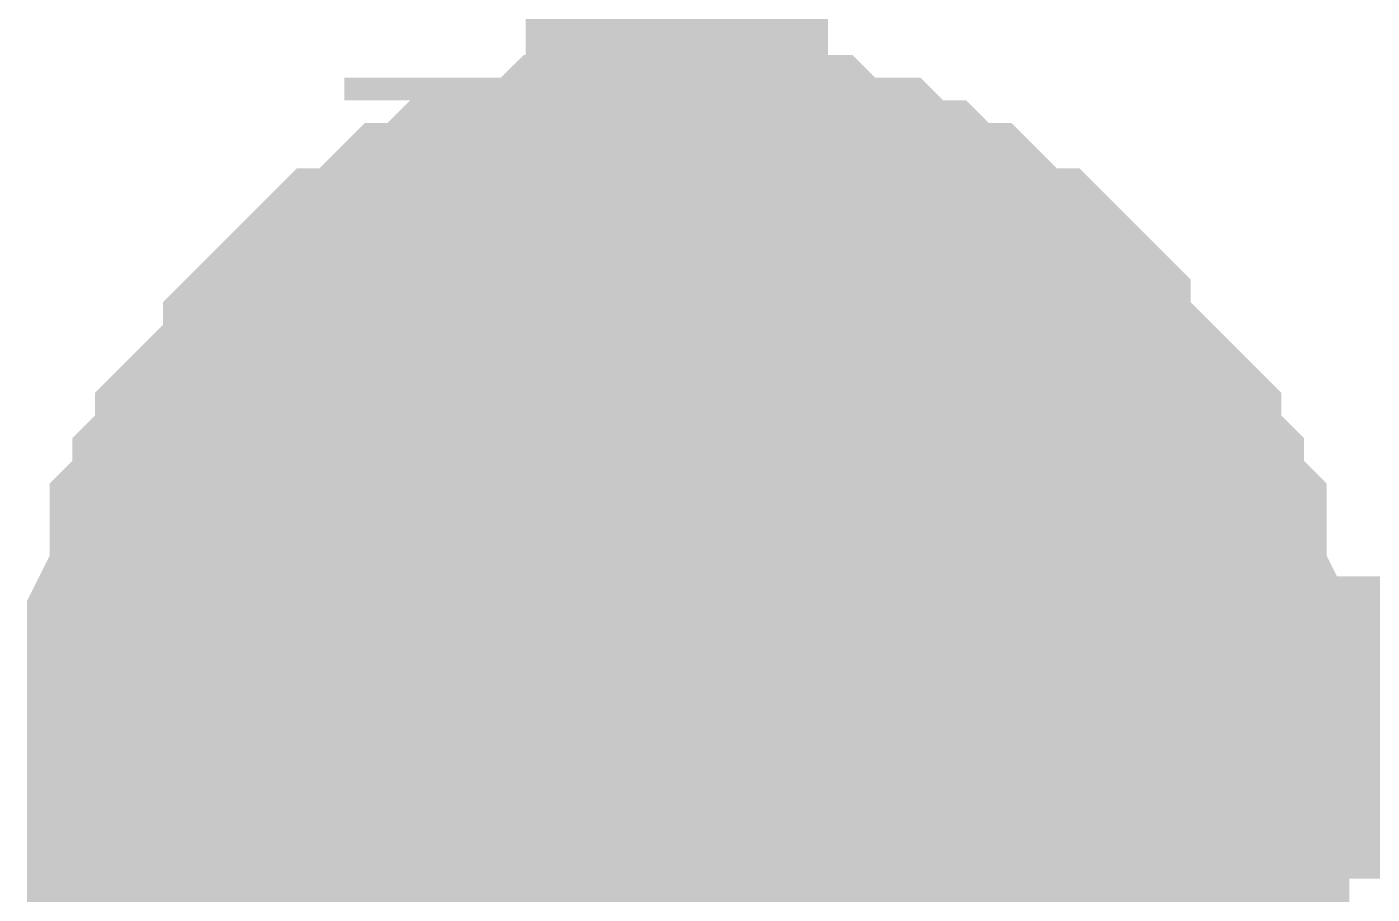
# Model space of a CAD drawing. Header units: inches. Extents: x 0 to 22.3, y 0 to 15.7.
# Drawn here: x 20.4747 to 20.5271, y 13.9927 to 14.0265 of the extents above; entities that cross this region are included whole.
import ezdxf

# ---------------------------------------------------------------- set-up
doc = ezdxf.new("R2010")
doc.units = ezdxf.units.IN
doc.header["$MEASUREMENT"] = 0
doc.layers.add('Sheet', color=255, linetype='Continuous')

msp = doc.modelspace()

# ---------------------------------------------------------------- linework, layer by layer
at = {"layer": 'Sheet'}
for points in [[(20.500016, 14.09906, 0.0118, 0.0118, 0), (20.500016, 13.999167, 0.0118, 0.0118, 0)], [(20.480566, 13.999167, 0.0118, 0.0118, 0), (20.480566, 14.000051, 0.0118, 0.0118, 0), (20.480566, 14.000935, 0.0118, 0.0118, 0), (20.480566, 14.001819, 0.0118, 0.0118, 0), (20.480566, 14.002703, 0.0118, 0.0118, 0), (20.48145, 14.004471, 0.0118, 0.0118, 0), (20.48145, 14.005355, 0.0118, 0.0118, 0), (20.48145, 14.006239, 0.0118, 0.0118, 0), (20.482334, 14.007123, 0.0118, 0.0118, 0), (20.482334, 14.008007, 0.0118, 0.0118, 0), (20.483218, 14.008891, 0.0118, 0.0118, 0), (20.483218, 14.009775, 0.0118, 0.0118, 0), (20.484102, 14.010659, 0.0118, 0.0118, 0), (20.484102, 14.010659, 0.0118, 0.0118, 0), (20.484987, 14.011543, 0.0118, 0.0118, 0), (20.485871, 14.012427, 0.0118, 0.0118, 0), (20.485871, 14.013311, 0.0118, 0.0118, 0), (20.486755, 14.014195, 0.0118, 0.0118, 0), (20.487639, 14.015079, 0.0118, 0.0118, 0), (20.488523, 14.015079, 0.0118, 0.0118, 0), (20.489407, 14.015963, 0.0118, 0.0118, 0), (20.490291, 14.016847, 0.0118, 0.0118, 0), (20.491175, 14.016847, 0.0118, 0.0118, 0), (20.492059, 14.017731, 0.0118, 0.0118, 0), (20.492943, 14.017731, 0.0118, 0.0118, 0), (20.492943, 14.018615, 0.0118, 0.0118, 0), (20.494711, 14.018615, 0.0118, 0.0118, 0), (20.495595, 14.018615, 0.0118, 0.0118, 0), (20.49648, 14.019499, 0.0118, 0.0118, 0), (20.497364, 14.019499, 0.0118, 0.0118, 0), (20.498248, 14.019499, 0.0118, 0.0118, 0), (20.499132, 14.019499, 0.0118, 0.0118, 0), (20.500016, 14.019499, 0.0118, 0.0118, 0)], [(20.480566, 13.999167, 0.0118, 0.0118, 0), (20.480566, 14.000051, 0.0118, 0.0118, 0), (20.480566, 14.000935, 0.0118, 0.0118, 0), (20.480566, 14.001819, 0.0118, 0.0118, 0), (20.480566, 14.002703, 0.0118, 0.0118, 0), (20.48145, 14.004471, 0.0118, 0.0118, 0), (20.48145, 14.005355, 0.0118, 0.0118, 0), (20.48145, 14.006239, 0.0118, 0.0118, 0), (20.482334, 14.007123, 0.0118, 0.0118, 0), (20.482334, 14.008007, 0.0118, 0.0118, 0), (20.483218, 14.008891, 0.0118, 0.0118, 0), (20.483218, 14.009775, 0.0118, 0.0118, 0), (20.484102, 14.010659, 0.0118, 0.0118, 0), (20.484102, 14.010659, 0.0118, 0.0118, 0), (20.484987, 14.011543, 0.0118, 0.0118, 0), (20.485871, 14.012427, 0.0118, 0.0118, 0), (20.485871, 14.013311, 0.0118, 0.0118, 0), (20.486755, 14.014195, 0.0118, 0.0118, 0), (20.487639, 14.015079, 0.0118, 0.0118, 0), (20.488523, 14.015079, 0.0118, 0.0118, 0), (20.489407, 14.015963, 0.0118, 0.0118, 0), (20.490291, 14.016847, 0.0118, 0.0118, 0), (20.491175, 14.016847, 0.0118, 0.0118, 0), (20.492059, 14.017731, 0.0118, 0.0118, 0), (20.492943, 14.017731, 0.0118, 0.0118, 0), (20.492943, 14.018615, 0.0118, 0.0118, 0), (20.494711, 14.018615, 0.0118, 0.0118, 0), (20.495595, 14.018615, 0.0118, 0.0118, 0), (20.49648, 14.019499, 0.0118, 0.0118, 0), (20.497364, 14.019499, 0.0118, 0.0118, 0), (20.498248, 14.019499, 0.0118, 0.0118, 0), (20.499132, 14.019499, 0.0118, 0.0118, 0), (20.500016, 14.019499, 0.0118, 0.0118, 0)], [(20.480566, 13.999167, 0.0118, 0.0118, 0), (20.480566, 14.000051, 0.0118, 0.0118, 0), (20.480566, 14.000935, 0.0118, 0.0118, 0), (20.480566, 14.001819, 0.0118, 0.0118, 0), (20.480566, 14.002703, 0.0118, 0.0118, 0), (20.48145, 14.004471, 0.0118, 0.0118, 0), (20.48145, 14.005355, 0.0118, 0.0118, 0), (20.48145, 14.006239, 0.0118, 0.0118, 0), (20.482334, 14.007123, 0.0118, 0.0118, 0), (20.482334, 14.008007, 0.0118, 0.0118, 0), (20.483218, 14.008891, 0.0118, 0.0118, 0), (20.483218, 14.009775, 0.0118, 0.0118, 0), (20.484102, 14.010659, 0.0118, 0.0118, 0), (20.484102, 14.010659, 0.0118, 0.0118, 0), (20.484987, 14.011543, 0.0118, 0.0118, 0), (20.485871, 14.012427, 0.0118, 0.0118, 0), (20.485871, 14.013311, 0.0118, 0.0118, 0), (20.486755, 14.014195, 0.0118, 0.0118, 0), (20.487639, 14.015079, 0.0118, 0.0118, 0), (20.488523, 14.015079, 0.0118, 0.0118, 0), (20.489407, 14.015963, 0.0118, 0.0118, 0), (20.490291, 14.016847, 0.0118, 0.0118, 0), (20.491175, 14.016847, 0.0118, 0.0118, 0), (20.492059, 14.017731, 0.0118, 0.0118, 0), (20.492943, 14.017731, 0.0118, 0.0118, 0), (20.492943, 14.018615, 0.0118, 0.0118, 0), (20.494711, 14.018615, 0.0118, 0.0118, 0), (20.495595, 14.018615, 0.0118, 0.0118, 0), (20.49648, 14.019499, 0.0118, 0.0118, 0), (20.497364, 14.019499, 0.0118, 0.0118, 0), (20.498248, 14.019499, 0.0118, 0.0118, 0), (20.499132, 14.019499, 0.0118, 0.0118, 0), (20.500016, 14.019499, 0.0118, 0.0118, 0)], [(20.480566, 13.999167, 0.0118, 0.0118, 0), (20.480566, 14.000051, 0.0118, 0.0118, 0), (20.480566, 14.000935, 0.0118, 0.0118, 0), (20.480566, 14.001819, 0.0118, 0.0118, 0), (20.480566, 14.002703, 0.0118, 0.0118, 0), (20.48145, 14.004471, 0.0118, 0.0118, 0), (20.48145, 14.005355, 0.0118, 0.0118, 0), (20.48145, 14.006239, 0.0118, 0.0118, 0), (20.482334, 14.007123, 0.0118, 0.0118, 0), (20.482334, 14.008007, 0.0118, 0.0118, 0), (20.483218, 14.008891, 0.0118, 0.0118, 0), (20.483218, 14.009775, 0.0118, 0.0118, 0), (20.484102, 14.010659, 0.0118, 0.0118, 0), (20.484102, 14.010659, 0.0118, 0.0118, 0), (20.484987, 14.011543, 0.0118, 0.0118, 0), (20.485871, 14.012427, 0.0118, 0.0118, 0), (20.485871, 14.013311, 0.0118, 0.0118, 0), (20.486755, 14.014195, 0.0118, 0.0118, 0), (20.487639, 14.015079, 0.0118, 0.0118, 0), (20.488523, 14.015079, 0.0118, 0.0118, 0), (20.489407, 14.015963, 0.0118, 0.0118, 0), (20.490291, 14.016847, 0.0118, 0.0118, 0), (20.491175, 14.016847, 0.0118, 0.0118, 0), (20.492059, 14.017731, 0.0118, 0.0118, 0), (20.492943, 14.017731, 0.0118, 0.0118, 0), (20.492943, 14.018615, 0.0118, 0.0118, 0), (20.494711, 14.018615, 0.0118, 0.0118, 0), (20.495595, 14.018615, 0.0118, 0.0118, 0), (20.49648, 14.019499, 0.0118, 0.0118, 0), (20.497364, 14.019499, 0.0118, 0.0118, 0), (20.498248, 14.019499, 0.0118, 0.0118, 0), (20.499132, 14.019499, 0.0118, 0.0118, 0), (20.500016, 14.019499, 0.0118, 0.0118, 0)], [(20.500016, 14.019499, 0.0118, 0.0118, 0), (20.500016, 14.019499, 0.0118, 0.0118, 0)], [(20.500016, 14.019499, 0.0118, 0.0118, 0), (20.5009, 14.019499, 0.0118, 0.0118, 0), (20.501784, 14.019499, 0.0118, 0.0118, 0), (20.503552, 14.019499, 0.0118, 0.0118, 0), (20.504436, 14.019499, 0.0118, 0.0118, 0), (20.50532, 14.018615, 0.0118, 0.0118, 0), (20.506204, 14.018615, 0.0118, 0.0118, 0), (20.507088, 14.018615, 0.0118, 0.0118, 0), (20.507973, 14.017731, 0.0118, 0.0118, 0), (20.508857, 14.017731, 0.0118, 0.0118, 0), (20.509741, 14.016847, 0.0118, 0.0118, 0), (20.510625, 14.016847, 0.0118, 0.0118, 0), (20.511509, 14.015963, 0.0118, 0.0118, 0), (20.512393, 14.015079, 0.0118, 0.0118, 0), (20.513277, 14.015079, 0.0118, 0.0118, 0), (20.514161, 14.014195, 0.0118, 0.0118, 0), (20.514161, 14.013311, 0.0118, 0.0118, 0), (20.515045, 14.012427, 0.0118, 0.0118, 0), (20.515929, 14.011543, 0.0118, 0.0118, 0), (20.516813, 14.010659, 0.0118, 0.0118, 0), (20.516813, 14.010659, 0.0118, 0.0118, 0), (20.517697, 14.009775, 0.0118, 0.0118, 0), (20.517697, 14.008891, 0.0118, 0.0118, 0), (20.518582, 14.008007, 0.0118, 0.0118, 0), (20.518582, 14.007123, 0.0118, 0.0118, 0), (20.519466, 14.006239, 0.0118, 0.0118, 0), (20.519466, 14.005355, 0.0118, 0.0118, 0), (20.519466, 14.004471, 0.0118, 0.0118, 0), (20.52035, 14.002703, 0.0118, 0.0118, 0), (20.52035, 14.001819, 0.0118, 0.0118, 0), (20.52035, 14.000935, 0.0118, 0.0118, 0), (20.52035, 14.000051, 0.0118, 0.0118, 0), (20.52035, 13.999167, 0.0118, 0.0118, 0)], [(20.500016, 14.019499, 0.0118, 0.0118, 0), (20.500016, 14.019499, 0.0118, 0.0118, 0)], [(20.500016, 14.019499, 0.0118, 0.0118, 0), (20.5009, 14.019499, 0.0118, 0.0118, 0), (20.501784, 14.019499, 0.0118, 0.0118, 0), (20.503552, 14.019499, 0.0118, 0.0118, 0), (20.504436, 14.019499, 0.0118, 0.0118, 0), (20.50532, 14.018615, 0.0118, 0.0118, 0), (20.506204, 14.018615, 0.0118, 0.0118, 0), (20.507088, 14.018615, 0.0118, 0.0118, 0), (20.507973, 14.017731, 0.0118, 0.0118, 0), (20.508857, 14.017731, 0.0118, 0.0118, 0), (20.509741, 14.016847, 0.0118, 0.0118, 0), (20.510625, 14.016847, 0.0118, 0.0118, 0), (20.511509, 14.015963, 0.0118, 0.0118, 0), (20.512393, 14.015079, 0.0118, 0.0118, 0), (20.513277, 14.015079, 0.0118, 0.0118, 0), (20.514161, 14.014195, 0.0118, 0.0118, 0), (20.514161, 14.013311, 0.0118, 0.0118, 0), (20.515045, 14.012427, 0.0118, 0.0118, 0), (20.515929, 14.011543, 0.0118, 0.0118, 0), (20.516813, 14.010659, 0.0118, 0.0118, 0), (20.516813, 14.010659, 0.0118, 0.0118, 0), (20.517697, 14.009775, 0.0118, 0.0118, 0), (20.517697, 14.008891, 0.0118, 0.0118, 0), (20.518582, 14.008007, 0.0118, 0.0118, 0), (20.518582, 14.007123, 0.0118, 0.0118, 0), (20.519466, 14.006239, 0.0118, 0.0118, 0), (20.519466, 14.005355, 0.0118, 0.0118, 0), (20.519466, 14.004471, 0.0118, 0.0118, 0), (20.52035, 14.002703, 0.0118, 0.0118, 0), (20.52035, 14.001819, 0.0118, 0.0118, 0), (20.52035, 14.000935, 0.0118, 0.0118, 0), (20.52035, 14.000051, 0.0118, 0.0118, 0), (20.52035, 13.999167, 0.0118, 0.0118, 0)], [(20.500016, 14.019499, 0.0118, 0.0118, 0), (20.500016, 14.019499, 0.0118, 0.0118, 0)], [(20.500016, 14.019499, 0.0118, 0.0118, 0), (20.5009, 14.019499, 0.0118, 0.0118, 0), (20.501784, 14.019499, 0.0118, 0.0118, 0), (20.503552, 14.019499, 0.0118, 0.0118, 0), (20.504436, 14.019499, 0.0118, 0.0118, 0), (20.50532, 14.018615, 0.0118, 0.0118, 0), (20.506204, 14.018615, 0.0118, 0.0118, 0), (20.507088, 14.018615, 0.0118, 0.0118, 0), (20.507973, 14.017731, 0.0118, 0.0118, 0), (20.508857, 14.017731, 0.0118, 0.0118, 0), (20.509741, 14.016847, 0.0118, 0.0118, 0), (20.510625, 14.016847, 0.0118, 0.0118, 0), (20.511509, 14.015963, 0.0118, 0.0118, 0), (20.512393, 14.015079, 0.0118, 0.0118, 0), (20.513277, 14.015079, 0.0118, 0.0118, 0), (20.514161, 14.014195, 0.0118, 0.0118, 0), (20.514161, 14.013311, 0.0118, 0.0118, 0), (20.515045, 14.012427, 0.0118, 0.0118, 0), (20.515929, 14.011543, 0.0118, 0.0118, 0), (20.516813, 14.010659, 0.0118, 0.0118, 0), (20.516813, 14.010659, 0.0118, 0.0118, 0), (20.517697, 14.009775, 0.0118, 0.0118, 0), (20.517697, 14.008891, 0.0118, 0.0118, 0), (20.518582, 14.008007, 0.0118, 0.0118, 0), (20.518582, 14.007123, 0.0118, 0.0118, 0), (20.519466, 14.006239, 0.0118, 0.0118, 0), (20.519466, 14.005355, 0.0118, 0.0118, 0), (20.519466, 14.004471, 0.0118, 0.0118, 0), (20.52035, 14.002703, 0.0118, 0.0118, 0), (20.52035, 14.001819, 0.0118, 0.0118, 0), (20.52035, 14.000935, 0.0118, 0.0118, 0), (20.52035, 14.000051, 0.0118, 0.0118, 0), (20.52035, 13.999167, 0.0118, 0.0118, 0)], [(20.500016, 14.019499, 0.0118, 0.0118, 0), (20.500016, 14.019499, 0.0118, 0.0118, 0)], [(20.500016, 14.019499, 0.0118, 0.0118, 0), (20.5009, 14.019499, 0.0118, 0.0118, 0), (20.501784, 14.019499, 0.0118, 0.0118, 0), (20.503552, 14.019499, 0.0118, 0.0118, 0), (20.504436, 14.019499, 0.0118, 0.0118, 0), (20.50532, 14.018615, 0.0118, 0.0118, 0), (20.506204, 14.018615, 0.0118, 0.0118, 0), (20.507088, 14.018615, 0.0118, 0.0118, 0), (20.507973, 14.017731, 0.0118, 0.0118, 0), (20.508857, 14.017731, 0.0118, 0.0118, 0), (20.509741, 14.016847, 0.0118, 0.0118, 0), (20.510625, 14.016847, 0.0118, 0.0118, 0), (20.511509, 14.015963, 0.0118, 0.0118, 0), (20.512393, 14.015079, 0.0118, 0.0118, 0), (20.513277, 14.015079, 0.0118, 0.0118, 0), (20.514161, 14.014195, 0.0118, 0.0118, 0), (20.514161, 14.013311, 0.0118, 0.0118, 0), (20.515045, 14.012427, 0.0118, 0.0118, 0), (20.515929, 14.011543, 0.0118, 0.0118, 0), (20.516813, 14.010659, 0.0118, 0.0118, 0), (20.516813, 14.010659, 0.0118, 0.0118, 0), (20.517697, 14.009775, 0.0118, 0.0118, 0), (20.517697, 14.008891, 0.0118, 0.0118, 0), (20.518582, 14.008007, 0.0118, 0.0118, 0), (20.518582, 14.007123, 0.0118, 0.0118, 0), (20.519466, 14.006239, 0.0118, 0.0118, 0), (20.519466, 14.005355, 0.0118, 0.0118, 0), (20.519466, 14.004471, 0.0118, 0.0118, 0), (20.52035, 14.002703, 0.0118, 0.0118, 0), (20.52035, 14.001819, 0.0118, 0.0118, 0), (20.52035, 14.000935, 0.0118, 0.0118, 0), (20.52035, 14.000051, 0.0118, 0.0118, 0), (20.52035, 13.999167, 0.0118, 0.0118, 0)], [(20.480566, 13.999167, 0.0039, 0.0039, 0), (20.480566, 14.000051, 0.0039, 0.0039, 0), (20.480566, 14.000935, 0.0039, 0.0039, 0), (20.480566, 14.001819, 0.0039, 0.0039, 0), (20.480566, 14.002703, 0.0039, 0.0039, 0), (20.48145, 14.004471, 0.0039, 0.0039, 0), (20.48145, 14.005355, 0.0039, 0.0039, 0), (20.48145, 14.006239, 0.0039, 0.0039, 0), (20.482334, 14.007123, 0.0039, 0.0039, 0), (20.482334, 14.008007, 0.0039, 0.0039, 0), (20.483218, 14.008891, 0.0039, 0.0039, 0), (20.483218, 14.009775, 0.0039, 0.0039, 0), (20.484102, 14.010659, 0.0039, 0.0039, 0), (20.484102, 14.010659, 0.0039, 0.0039, 0), (20.484987, 14.011543, 0.0039, 0.0039, 0), (20.485871, 14.012427, 0.0039, 0.0039, 0), (20.485871, 14.013311, 0.0039, 0.0039, 0), (20.486755, 14.014195, 0.0039, 0.0039, 0), (20.487639, 14.015079, 0.0039, 0.0039, 0), (20.488523, 14.015079, 0.0039, 0.0039, 0), (20.489407, 14.015963, 0.0039, 0.0039, 0), (20.490291, 14.016847, 0.0039, 0.0039, 0), (20.491175, 14.016847, 0.0039, 0.0039, 0), (20.492059, 14.017731, 0.0039, 0.0039, 0), (20.492943, 14.017731, 0.0039, 0.0039, 0), (20.492943, 14.018615, 0.0039, 0.0039, 0), (20.494711, 14.018615, 0.0039, 0.0039, 0), (20.495595, 14.018615, 0.0039, 0.0039, 0), (20.49648, 14.019499, 0.0039, 0.0039, 0), (20.497364, 14.019499, 0.0039, 0.0039, 0), (20.498248, 14.019499, 0.0039, 0.0039, 0), (20.499132, 14.019499, 0.0039, 0.0039, 0), (20.500016, 14.019499, 0.0039, 0.0039, 0)], [(20.480566, 13.999167, 0.0039, 0.0039, 0), (20.480566, 14.000051, 0.0039, 0.0039, 0), (20.480566, 14.000935, 0.0039, 0.0039, 0), (20.480566, 14.001819, 0.0039, 0.0039, 0), (20.480566, 14.002703, 0.0039, 0.0039, 0), (20.48145, 14.004471, 0.0039, 0.0039, 0), (20.48145, 14.005355, 0.0039, 0.0039, 0), (20.48145, 14.006239, 0.0039, 0.0039, 0), (20.482334, 14.007123, 0.0039, 0.0039, 0), (20.482334, 14.008007, 0.0039, 0.0039, 0), (20.483218, 14.008891, 0.0039, 0.0039, 0), (20.483218, 14.009775, 0.0039, 0.0039, 0), (20.484102, 14.010659, 0.0039, 0.0039, 0), (20.484102, 14.010659, 0.0039, 0.0039, 0), (20.484987, 14.011543, 0.0039, 0.0039, 0), (20.485871, 14.012427, 0.0039, 0.0039, 0), (20.485871, 14.013311, 0.0039, 0.0039, 0), (20.486755, 14.014195, 0.0039, 0.0039, 0), (20.487639, 14.015079, 0.0039, 0.0039, 0), (20.488523, 14.015079, 0.0039, 0.0039, 0), (20.489407, 14.015963, 0.0039, 0.0039, 0), (20.490291, 14.016847, 0.0039, 0.0039, 0), (20.491175, 14.016847, 0.0039, 0.0039, 0), (20.492059, 14.017731, 0.0039, 0.0039, 0), (20.492943, 14.017731, 0.0039, 0.0039, 0), (20.492943, 14.018615, 0.0039, 0.0039, 0), (20.494711, 14.018615, 0.0039, 0.0039, 0), (20.495595, 14.018615, 0.0039, 0.0039, 0), (20.49648, 14.019499, 0.0039, 0.0039, 0), (20.497364, 14.019499, 0.0039, 0.0039, 0), (20.498248, 14.019499, 0.0039, 0.0039, 0), (20.499132, 14.019499, 0.0039, 0.0039, 0), (20.500016, 14.019499, 0.0039, 0.0039, 0)], [(20.480566, 13.999167, 0.0039, 0.0039, 0), (20.480566, 14.000051, 0.0039, 0.0039, 0), (20.480566, 14.000935, 0.0039, 0.0039, 0), (20.480566, 14.001819, 0.0039, 0.0039, 0), (20.480566, 14.002703, 0.0039, 0.0039, 0), (20.48145, 14.004471, 0.0039, 0.0039, 0), (20.48145, 14.005355, 0.0039, 0.0039, 0), (20.48145, 14.006239, 0.0039, 0.0039, 0), (20.482334, 14.007123, 0.0039, 0.0039, 0), (20.482334, 14.008007, 0.0039, 0.0039, 0), (20.483218, 14.008891, 0.0039, 0.0039, 0), (20.483218, 14.009775, 0.0039, 0.0039, 0), (20.484102, 14.010659, 0.0039, 0.0039, 0), (20.484102, 14.010659, 0.0039, 0.0039, 0), (20.484987, 14.011543, 0.0039, 0.0039, 0), (20.485871, 14.012427, 0.0039, 0.0039, 0), (20.485871, 14.013311, 0.0039, 0.0039, 0), (20.486755, 14.014195, 0.0039, 0.0039, 0), (20.487639, 14.015079, 0.0039, 0.0039, 0), (20.488523, 14.015079, 0.0039, 0.0039, 0), (20.489407, 14.015963, 0.0039, 0.0039, 0), (20.490291, 14.016847, 0.0039, 0.0039, 0), (20.491175, 14.016847, 0.0039, 0.0039, 0), (20.492059, 14.017731, 0.0039, 0.0039, 0), (20.492943, 14.017731, 0.0039, 0.0039, 0), (20.492943, 14.018615, 0.0039, 0.0039, 0), (20.494711, 14.018615, 0.0039, 0.0039, 0), (20.495595, 14.018615, 0.0039, 0.0039, 0), (20.49648, 14.019499, 0.0039, 0.0039, 0), (20.497364, 14.019499, 0.0039, 0.0039, 0), (20.498248, 14.019499, 0.0039, 0.0039, 0), (20.499132, 14.019499, 0.0039, 0.0039, 0), (20.500016, 14.019499, 0.0039, 0.0039, 0)], [(20.480566, 13.999167, 0.0039, 0.0039, 0), (20.480566, 14.000051, 0.0039, 0.0039, 0), (20.480566, 14.000935, 0.0039, 0.0039, 0), (20.480566, 14.001819, 0.0039, 0.0039, 0), (20.480566, 14.002703, 0.0039, 0.0039, 0), (20.48145, 14.004471, 0.0039, 0.0039, 0), (20.48145, 14.005355, 0.0039, 0.0039, 0), (20.48145, 14.006239, 0.0039, 0.0039, 0), (20.482334, 14.007123, 0.0039, 0.0039, 0), (20.482334, 14.008007, 0.0039, 0.0039, 0), (20.483218, 14.008891, 0.0039, 0.0039, 0), (20.483218, 14.009775, 0.0039, 0.0039, 0), (20.484102, 14.010659, 0.0039, 0.0039, 0), (20.484102, 14.010659, 0.0039, 0.0039, 0), (20.484987, 14.011543, 0.0039, 0.0039, 0), (20.485871, 14.012427, 0.0039, 0.0039, 0), (20.485871, 14.013311, 0.0039, 0.0039, 0), (20.486755, 14.014195, 0.0039, 0.0039, 0), (20.487639, 14.015079, 0.0039, 0.0039, 0), (20.488523, 14.015079, 0.0039, 0.0039, 0), (20.489407, 14.015963, 0.0039, 0.0039, 0), (20.490291, 14.016847, 0.0039, 0.0039, 0), (20.491175, 14.016847, 0.0039, 0.0039, 0), (20.492059, 14.017731, 0.0039, 0.0039, 0), (20.492943, 14.017731, 0.0039, 0.0039, 0), (20.492943, 14.018615, 0.0039, 0.0039, 0), (20.494711, 14.018615, 0.0039, 0.0039, 0), (20.495595, 14.018615, 0.0039, 0.0039, 0), (20.49648, 14.019499, 0.0039, 0.0039, 0), (20.497364, 14.019499, 0.0039, 0.0039, 0), (20.498248, 14.019499, 0.0039, 0.0039, 0), (20.499132, 14.019499, 0.0039, 0.0039, 0), (20.500016, 14.019499, 0.0039, 0.0039, 0)], [(20.500016, 14.019499, 0.0039, 0.0039, 0), (20.500016, 14.019499, 0.0039, 0.0039, 0)], [(20.500016, 14.019499, 0.0039, 0.0039, 0), (20.5009, 14.019499, 0.0039, 0.0039, 0), (20.501784, 14.019499, 0.0039, 0.0039, 0), (20.503552, 14.019499, 0.0039, 0.0039, 0), (20.504436, 14.019499, 0.0039, 0.0039, 0), (20.50532, 14.018615, 0.0039, 0.0039, 0), (20.506204, 14.018615, 0.0039, 0.0039, 0), (20.507088, 14.018615, 0.0039, 0.0039, 0), (20.507973, 14.017731, 0.0039, 0.0039, 0), (20.508857, 14.017731, 0.0039, 0.0039, 0), (20.509741, 14.016847, 0.0039, 0.0039, 0), (20.510625, 14.016847, 0.0039, 0.0039, 0), (20.511509, 14.015963, 0.0039, 0.0039, 0), (20.512393, 14.015079, 0.0039, 0.0039, 0), (20.513277, 14.015079, 0.0039, 0.0039, 0), (20.514161, 14.014195, 0.0039, 0.0039, 0), (20.514161, 14.013311, 0.0039, 0.0039, 0), (20.515045, 14.012427, 0.0039, 0.0039, 0), (20.515929, 14.011543, 0.0039, 0.0039, 0), (20.516813, 14.010659, 0.0039, 0.0039, 0), (20.516813, 14.010659, 0.0039, 0.0039, 0), (20.517697, 14.009775, 0.0039, 0.0039, 0), (20.517697, 14.008891, 0.0039, 0.0039, 0), (20.518582, 14.008007, 0.0039, 0.0039, 0), (20.518582, 14.007123, 0.0039, 0.0039, 0), (20.519466, 14.006239, 0.0039, 0.0039, 0), (20.519466, 14.005355, 0.0039, 0.0039, 0), (20.519466, 14.004471, 0.0039, 0.0039, 0), (20.52035, 14.002703, 0.0039, 0.0039, 0), (20.52035, 14.001819, 0.0039, 0.0039, 0), (20.52035, 14.000935, 0.0039, 0.0039, 0), (20.52035, 14.000051, 0.0039, 0.0039, 0), (20.52035, 13.999167, 0.0039, 0.0039, 0)], [(20.500016, 14.019499, 0.0039, 0.0039, 0), (20.500016, 14.019499, 0.0039, 0.0039, 0)], [(20.500016, 14.019499, 0.0039, 0.0039, 0), (20.5009, 14.019499, 0.0039, 0.0039, 0), (20.501784, 14.019499, 0.0039, 0.0039, 0), (20.503552, 14.019499, 0.0039, 0.0039, 0), (20.504436, 14.019499, 0.0039, 0.0039, 0), (20.50532, 14.018615, 0.0039, 0.0039, 0), (20.506204, 14.018615, 0.0039, 0.0039, 0), (20.507088, 14.018615, 0.0039, 0.0039, 0), (20.507973, 14.017731, 0.0039, 0.0039, 0), (20.508857, 14.017731, 0.0039, 0.0039, 0), (20.509741, 14.016847, 0.0039, 0.0039, 0), (20.510625, 14.016847, 0.0039, 0.0039, 0), (20.511509, 14.015963, 0.0039, 0.0039, 0), (20.512393, 14.015079, 0.0039, 0.0039, 0), (20.513277, 14.015079, 0.0039, 0.0039, 0), (20.514161, 14.014195, 0.0039, 0.0039, 0), (20.514161, 14.013311, 0.0039, 0.0039, 0), (20.515045, 14.012427, 0.0039, 0.0039, 0), (20.515929, 14.011543, 0.0039, 0.0039, 0), (20.516813, 14.010659, 0.0039, 0.0039, 0), (20.516813, 14.010659, 0.0039, 0.0039, 0), (20.517697, 14.009775, 0.0039, 0.0039, 0), (20.517697, 14.008891, 0.0039, 0.0039, 0), (20.518582, 14.008007, 0.0039, 0.0039, 0), (20.518582, 14.007123, 0.0039, 0.0039, 0), (20.519466, 14.006239, 0.0039, 0.0039, 0), (20.519466, 14.005355, 0.0039, 0.0039, 0), (20.519466, 14.004471, 0.0039, 0.0039, 0), (20.52035, 14.002703, 0.0039, 0.0039, 0), (20.52035, 14.001819, 0.0039, 0.0039, 0), (20.52035, 14.000935, 0.0039, 0.0039, 0), (20.52035, 14.000051, 0.0039, 0.0039, 0), (20.52035, 13.999167, 0.0039, 0.0039, 0)], [(20.500016, 14.019499, 0.0039, 0.0039, 0), (20.500016, 14.019499, 0.0039, 0.0039, 0)], [(20.500016, 14.019499, 0.0039, 0.0039, 0), (20.5009, 14.019499, 0.0039, 0.0039, 0), (20.501784, 14.019499, 0.0039, 0.0039, 0), (20.503552, 14.019499, 0.0039, 0.0039, 0), (20.504436, 14.019499, 0.0039, 0.0039, 0), (20.50532, 14.018615, 0.0039, 0.0039, 0), (20.506204, 14.018615, 0.0039, 0.0039, 0), (20.507088, 14.018615, 0.0039, 0.0039, 0), (20.507973, 14.017731, 0.0039, 0.0039, 0), (20.508857, 14.017731, 0.0039, 0.0039, 0), (20.509741, 14.016847, 0.0039, 0.0039, 0), (20.510625, 14.016847, 0.0039, 0.0039, 0), (20.511509, 14.015963, 0.0039, 0.0039, 0), (20.512393, 14.015079, 0.0039, 0.0039, 0), (20.513277, 14.015079, 0.0039, 0.0039, 0), (20.514161, 14.014195, 0.0039, 0.0039, 0), (20.514161, 14.013311, 0.0039, 0.0039, 0), (20.515045, 14.012427, 0.0039, 0.0039, 0), (20.515929, 14.011543, 0.0039, 0.0039, 0), (20.516813, 14.010659, 0.0039, 0.0039, 0), (20.516813, 14.010659, 0.0039, 0.0039, 0), (20.517697, 14.009775, 0.0039, 0.0039, 0), (20.517697, 14.008891, 0.0039, 0.0039, 0), (20.518582, 14.008007, 0.0039, 0.0039, 0), (20.518582, 14.007123, 0.0039, 0.0039, 0), (20.519466, 14.006239, 0.0039, 0.0039, 0), (20.519466, 14.005355, 0.0039, 0.0039, 0), (20.519466, 14.004471, 0.0039, 0.0039, 0), (20.52035, 14.002703, 0.0039, 0.0039, 0), (20.52035, 14.001819, 0.0039, 0.0039, 0), (20.52035, 14.000935, 0.0039, 0.0039, 0), (20.52035, 14.000051, 0.0039, 0.0039, 0), (20.52035, 13.999167, 0.0039, 0.0039, 0)], [(20.500016, 14.019499, 0.0039, 0.0039, 0), (20.500016, 14.019499, 0.0039, 0.0039, 0)], [(20.500016, 14.019499, 0.0039, 0.0039, 0), (20.5009, 14.019499, 0.0039, 0.0039, 0), (20.501784, 14.019499, 0.0039, 0.0039, 0), (20.503552, 14.019499, 0.0039, 0.0039, 0), (20.504436, 14.019499, 0.0039, 0.0039, 0), (20.50532, 14.018615, 0.0039, 0.0039, 0), (20.506204, 14.018615, 0.0039, 0.0039, 0), (20.507088, 14.018615, 0.0039, 0.0039, 0), (20.507973, 14.017731, 0.0039, 0.0039, 0), (20.508857, 14.017731, 0.0039, 0.0039, 0), (20.509741, 14.016847, 0.0039, 0.0039, 0), (20.510625, 14.016847, 0.0039, 0.0039, 0), (20.511509, 14.015963, 0.0039, 0.0039, 0), (20.512393, 14.015079, 0.0039, 0.0039, 0), (20.513277, 14.015079, 0.0039, 0.0039, 0), (20.514161, 14.014195, 0.0039, 0.0039, 0), (20.514161, 14.013311, 0.0039, 0.0039, 0), (20.515045, 14.012427, 0.0039, 0.0039, 0), (20.515929, 14.011543, 0.0039, 0.0039, 0), (20.516813, 14.010659, 0.0039, 0.0039, 0), (20.516813, 14.010659, 0.0039, 0.0039, 0), (20.517697, 14.009775, 0.0039, 0.0039, 0), (20.517697, 14.008891, 0.0039, 0.0039, 0), (20.518582, 14.008007, 0.0039, 0.0039, 0), (20.518582, 14.007123, 0.0039, 0.0039, 0), (20.519466, 14.006239, 0.0039, 0.0039, 0), (20.519466, 14.005355, 0.0039, 0.0039, 0), (20.519466, 14.004471, 0.0039, 0.0039, 0), (20.52035, 14.002703, 0.0039, 0.0039, 0), (20.52035, 14.001819, 0.0039, 0.0039, 0), (20.52035, 14.000935, 0.0039, 0.0039, 0), (20.52035, 14.000051, 0.0039, 0.0039, 0), (20.52035, 13.999167, 0.0039, 0.0039, 0)], [(20.484987, 13.985907, 0.0118, 0.0118, 0), (20.484102, 13.986791, 0.0118, 0.0118, 0), (20.484102, 13.987675, 0.0118, 0.0118, 0), (20.483218, 13.988559, 0.0118, 0.0118, 0), (20.483218, 13.989443, 0.0118, 0.0118, 0), (20.482334, 13.990327, 0.0118, 0.0118, 0), (20.482334, 13.991211, 0.0118, 0.0118, 0), (20.48145, 13.992095, 0.0118, 0.0118, 0), (20.48145, 13.992979, 0.0118, 0.0118, 0), (20.48145, 13.993863, 0.0118, 0.0118, 0), (20.480566, 13.994747, 0.0118, 0.0118, 0), (20.480566, 13.995631, 0.0118, 0.0118, 0), (20.480566, 13.997399, 0.0118, 0.0118, 0), (20.480566, 13.998283, 0.0118, 0.0118, 0), (20.480566, 13.999167, 0.0118, 0.0118, 0)], [(20.480566, 13.999167, 0.0118, 0.0118, 0), (20.480566, 13.999167, 0.0118, 0.0118, 0)], [(20.484987, 13.985907, 0.0118, 0.0118, 0), (20.484102, 13.986791, 0.0118, 0.0118, 0), (20.484102, 13.987675, 0.0118, 0.0118, 0), (20.483218, 13.988559, 0.0118, 0.0118, 0), (20.483218, 13.989443, 0.0118, 0.0118, 0), (20.482334, 13.990327, 0.0118, 0.0118, 0), (20.482334, 13.991211, 0.0118, 0.0118, 0), (20.48145, 13.992095, 0.0118, 0.0118, 0), (20.48145, 13.992979, 0.0118, 0.0118, 0), (20.48145, 13.993863, 0.0118, 0.0118, 0), (20.480566, 13.994747, 0.0118, 0.0118, 0), (20.480566, 13.995631, 0.0118, 0.0118, 0), (20.480566, 13.997399, 0.0118, 0.0118, 0), (20.480566, 13.998283, 0.0118, 0.0118, 0), (20.480566, 13.999167, 0.0118, 0.0118, 0)], [(20.480566, 13.999167, 0.0118, 0.0118, 0), (20.480566, 13.999167, 0.0118, 0.0118, 0)], [(20.484987, 13.985907, 0.0118, 0.0118, 0), (20.484102, 13.986791, 0.0118, 0.0118, 0), (20.484102, 13.987675, 0.0118, 0.0118, 0), (20.483218, 13.988559, 0.0118, 0.0118, 0), (20.483218, 13.989443, 0.0118, 0.0118, 0), (20.482334, 13.990327, 0.0118, 0.0118, 0), (20.482334, 13.991211, 0.0118, 0.0118, 0), (20.48145, 13.992095, 0.0118, 0.0118, 0), (20.48145, 13.992979, 0.0118, 0.0118, 0), (20.48145, 13.993863, 0.0118, 0.0118, 0), (20.480566, 13.994747, 0.0118, 0.0118, 0), (20.480566, 13.995631, 0.0118, 0.0118, 0), (20.480566, 13.997399, 0.0118, 0.0118, 0), (20.480566, 13.998283, 0.0118, 0.0118, 0), (20.480566, 13.999167, 0.0118, 0.0118, 0)], [(20.480566, 13.999167, 0.0118, 0.0118, 0), (20.480566, 13.999167, 0.0118, 0.0118, 0)], [(20.484987, 13.985907, 0.0118, 0.0118, 0), (20.484102, 13.986791, 0.0118, 0.0118, 0), (20.484102, 13.987675, 0.0118, 0.0118, 0), (20.483218, 13.988559, 0.0118, 0.0118, 0), (20.483218, 13.989443, 0.0118, 0.0118, 0), (20.482334, 13.990327, 0.0118, 0.0118, 0), (20.482334, 13.991211, 0.0118, 0.0118, 0), (20.48145, 13.992095, 0.0118, 0.0118, 0), (20.48145, 13.992979, 0.0118, 0.0118, 0), (20.48145, 13.993863, 0.0118, 0.0118, 0), (20.480566, 13.994747, 0.0118, 0.0118, 0), (20.480566, 13.995631, 0.0118, 0.0118, 0), (20.480566, 13.997399, 0.0118, 0.0118, 0), (20.480566, 13.998283, 0.0118, 0.0118, 0), (20.480566, 13.999167, 0.0118, 0.0118, 0)], [(20.480566, 13.999167, 0.0118, 0.0118, 0), (20.480566, 13.999167, 0.0118, 0.0118, 0)], [(20.500016, 13.899274, 0.0118, 0.0118, 0), (20.500016, 13.999167, 0.0118, 0.0118, 0), (21.000404, 13.999167, 0.0118, 0.0118, 0)], [(20.52035, 13.999167, 0.0118, 0.0118, 0), (20.52035, 13.998283, 0.0118, 0.0118, 0), (20.52035, 13.997399, 0.0118, 0.0118, 0), (20.52035, 13.995631, 0.0118, 0.0118, 0), (20.52035, 13.994747, 0.0118, 0.0118, 0), (20.519466, 13.993863, 0.0118, 0.0118, 0), (20.519466, 13.992979, 0.0118, 0.0118, 0), (20.519466, 13.992095, 0.0118, 0.0118, 0), (20.518582, 13.991211, 0.0118, 0.0118, 0), (20.518582, 13.990327, 0.0118, 0.0118, 0), (20.517697, 13.989443, 0.0118, 0.0118, 0), (20.517697, 13.988559, 0.0118, 0.0118, 0), (20.516813, 13.987675, 0.0118, 0.0118, 0), (20.516813, 13.986791, 0.0118, 0.0118, 0), (20.515929, 13.985907, 0.0118, 0.0118, 0)], [(20.52035, 13.999167, 0.0118, 0.0118, 0), (20.52035, 13.998283, 0.0118, 0.0118, 0), (20.52035, 13.997399, 0.0118, 0.0118, 0), (20.52035, 13.995631, 0.0118, 0.0118, 0), (20.52035, 13.994747, 0.0118, 0.0118, 0), (20.519466, 13.993863, 0.0118, 0.0118, 0), (20.519466, 13.992979, 0.0118, 0.0118, 0), (20.519466, 13.992095, 0.0118, 0.0118, 0), (20.518582, 13.991211, 0.0118, 0.0118, 0), (20.518582, 13.990327, 0.0118, 0.0118, 0), (20.517697, 13.989443, 0.0118, 0.0118, 0), (20.517697, 13.988559, 0.0118, 0.0118, 0), (20.516813, 13.987675, 0.0118, 0.0118, 0), (20.516813, 13.986791, 0.0118, 0.0118, 0), (20.515929, 13.985907, 0.0118, 0.0118, 0)], [(20.52035, 13.999167, 0.0118, 0.0118, 0), (20.52035, 13.998283, 0.0118, 0.0118, 0), (20.52035, 13.997399, 0.0118, 0.0118, 0), (20.52035, 13.995631, 0.0118, 0.0118, 0), (20.52035, 13.994747, 0.0118, 0.0118, 0), (20.519466, 13.993863, 0.0118, 0.0118, 0), (20.519466, 13.992979, 0.0118, 0.0118, 0), (20.519466, 13.992095, 0.0118, 0.0118, 0), (20.518582, 13.991211, 0.0118, 0.0118, 0), (20.518582, 13.990327, 0.0118, 0.0118, 0), (20.517697, 13.989443, 0.0118, 0.0118, 0), (20.517697, 13.988559, 0.0118, 0.0118, 0), (20.516813, 13.987675, 0.0118, 0.0118, 0), (20.516813, 13.986791, 0.0118, 0.0118, 0), (20.515929, 13.985907, 0.0118, 0.0118, 0)], [(20.52035, 13.999167, 0.0118, 0.0118, 0), (20.52035, 13.998283, 0.0118, 0.0118, 0), (20.52035, 13.997399, 0.0118, 0.0118, 0), (20.52035, 13.995631, 0.0118, 0.0118, 0), (20.52035, 13.994747, 0.0118, 0.0118, 0), (20.519466, 13.993863, 0.0118, 0.0118, 0), (20.519466, 13.992979, 0.0118, 0.0118, 0), (20.519466, 13.992095, 0.0118, 0.0118, 0), (20.518582, 13.991211, 0.0118, 0.0118, 0), (20.518582, 13.990327, 0.0118, 0.0118, 0), (20.517697, 13.989443, 0.0118, 0.0118, 0), (20.517697, 13.988559, 0.0118, 0.0118, 0), (20.516813, 13.987675, 0.0118, 0.0118, 0), (20.516813, 13.986791, 0.0118, 0.0118, 0), (20.515929, 13.985907, 0.0118, 0.0118, 0)], [(20.52035, 13.999167, 0.0118, 0.0118, 0), (20.52035, 13.999167, 0.0118, 0.0118, 0), (20.52035, 13.999167, 0.0118, 0.0118, 0), (20.52035, 13.999167, 0.0118, 0.0118, 0), (20.52035, 13.999167, 0.0118, 0.0118, 0), (20.52035, 13.999167, 0.0118, 0.0118, 0), (20.52035, 13.999167, 0.0118, 0.0118, 0), (20.52035, 13.999167, 0.0118, 0.0118, 0), (20.52035, 13.999167, 0.0118, 0.0118, 0), (20.52035, 13.999167, 0.0118, 0.0118, 0), (20.52035, 13.999167, 0.0118, 0.0118, 0), (20.52035, 13.999167, 0.0118, 0.0118, 0), (20.52035, 13.999167, 0.0118, 0.0118, 0), (20.52035, 13.999167, 0.0118, 0.0118, 0), (20.52035, 13.999167, 0.0118, 0.0118, 0), (20.52035, 13.999167, 0.0118, 0.0118, 0), (20.52035, 13.999167, 0.0118, 0.0118, 0), (20.52035, 13.999167, 0.0118, 0.0118, 0), (20.52035, 13.999167, 0.0118, 0.0118, 0), (20.52035, 13.999167, 0.0118, 0.0118, 0), (20.52035, 13.999167, 0.0118, 0.0118, 0), (20.52035, 13.999167, 0.0118, 0.0118, 0), (20.52035, 13.999167, 0.0118, 0.0118, 0), (20.52035, 13.999167, 0.0118, 0.0118, 0), (20.52035, 13.999167, 0.0118, 0.0118, 0), (20.52035, 13.999167, 0.0118, 0.0118, 0), (20.52035, 13.999167, 0.0118, 0.0118, 0), (20.52035, 13.999167, 0.0118, 0.0118, 0), (20.52035, 13.999167, 0.0118, 0.0118, 0), (20.52035, 13.999167, 0.0118, 0.0118, 0), (20.52035, 13.999167, 0.0118, 0.0118, 0), (20.52035, 13.999167, 0.0118, 0.0118, 0), (20.52035, 13.999167, 0.0118, 0.0118, 0)], [(20.52035, 13.999167, 0.0118, 0.0118, 0), (20.52035, 13.999167, 0.0118, 0.0118, 0)], [(20.52035, 13.999167, 0.0118, 0.0118, 0), (20.52035, 13.999167, 0.0118, 0.0118, 0), (20.52035, 13.999167, 0.0118, 0.0118, 0), (20.52035, 13.999167, 0.0118, 0.0118, 0), (20.52035, 13.999167, 0.0118, 0.0118, 0), (20.52035, 13.999167, 0.0118, 0.0118, 0), (20.52035, 13.999167, 0.0118, 0.0118, 0), (20.52035, 13.999167, 0.0118, 0.0118, 0), (20.52035, 13.999167, 0.0118, 0.0118, 0), (20.52035, 13.999167, 0.0118, 0.0118, 0), (20.52035, 13.999167, 0.0118, 0.0118, 0), (20.52035, 13.999167, 0.0118, 0.0118, 0), (20.52035, 13.999167, 0.0118, 0.0118, 0), (20.52035, 13.999167, 0.0118, 0.0118, 0), (20.52035, 13.999167, 0.0118, 0.0118, 0), (20.52035, 13.999167, 0.0118, 0.0118, 0), (20.52035, 13.999167, 0.0118, 0.0118, 0), (20.52035, 13.999167, 0.0118, 0.0118, 0), (20.52035, 13.999167, 0.0118, 0.0118, 0), (20.52035, 13.999167, 0.0118, 0.0118, 0), (20.52035, 13.999167, 0.0118, 0.0118, 0), (20.52035, 13.999167, 0.0118, 0.0118, 0), (20.52035, 13.999167, 0.0118, 0.0118, 0), (20.52035, 13.999167, 0.0118, 0.0118, 0), (20.52035, 13.999167, 0.0118, 0.0118, 0), (20.52035, 13.999167, 0.0118, 0.0118, 0), (20.52035, 13.999167, 0.0118, 0.0118, 0), (20.52035, 13.999167, 0.0118, 0.0118, 0), (20.52035, 13.999167, 0.0118, 0.0118, 0), (20.52035, 13.999167, 0.0118, 0.0118, 0), (20.52035, 13.999167, 0.0118, 0.0118, 0), (20.52035, 13.999167, 0.0118, 0.0118, 0), (20.52035, 13.999167, 0.0118, 0.0118, 0)], [(20.52035, 13.999167, 0.0118, 0.0118, 0), (20.52035, 13.999167, 0.0118, 0.0118, 0)], [(20.52035, 13.999167, 0.0118, 0.0118, 0), (20.52035, 13.999167, 0.0118, 0.0118, 0), (20.52035, 13.999167, 0.0118, 0.0118, 0), (20.52035, 13.999167, 0.0118, 0.0118, 0), (20.52035, 13.999167, 0.0118, 0.0118, 0), (20.52035, 13.999167, 0.0118, 0.0118, 0), (20.52035, 13.999167, 0.0118, 0.0118, 0), (20.52035, 13.999167, 0.0118, 0.0118, 0), (20.52035, 13.999167, 0.0118, 0.0118, 0), (20.52035, 13.999167, 0.0118, 0.0118, 0), (20.52035, 13.999167, 0.0118, 0.0118, 0), (20.52035, 13.999167, 0.0118, 0.0118, 0), (20.52035, 13.999167, 0.0118, 0.0118, 0), (20.52035, 13.999167, 0.0118, 0.0118, 0), (20.52035, 13.999167, 0.0118, 0.0118, 0), (20.52035, 13.999167, 0.0118, 0.0118, 0), (20.52035, 13.999167, 0.0118, 0.0118, 0), (20.52035, 13.999167, 0.0118, 0.0118, 0), (20.52035, 13.999167, 0.0118, 0.0118, 0), (20.52035, 13.999167, 0.0118, 0.0118, 0), (20.52035, 13.999167, 0.0118, 0.0118, 0), (20.52035, 13.999167, 0.0118, 0.0118, 0), (20.52035, 13.999167, 0.0118, 0.0118, 0), (20.52035, 13.999167, 0.0118, 0.0118, 0), (20.52035, 13.999167, 0.0118, 0.0118, 0), (20.52035, 13.999167, 0.0118, 0.0118, 0), (20.52035, 13.999167, 0.0118, 0.0118, 0), (20.52035, 13.999167, 0.0118, 0.0118, 0), (20.52035, 13.999167, 0.0118, 0.0118, 0), (20.52035, 13.999167, 0.0118, 0.0118, 0), (20.52035, 13.999167, 0.0118, 0.0118, 0), (20.52035, 13.999167, 0.0118, 0.0118, 0), (20.52035, 13.999167, 0.0118, 0.0118, 0)], [(20.52035, 13.999167, 0.0118, 0.0118, 0), (20.52035, 13.999167, 0.0118, 0.0118, 0)], [(20.52035, 13.999167, 0.0118, 0.0118, 0), (20.52035, 13.999167, 0.0118, 0.0118, 0), (20.52035, 13.999167, 0.0118, 0.0118, 0), (20.52035, 13.999167, 0.0118, 0.0118, 0), (20.52035, 13.999167, 0.0118, 0.0118, 0), (20.52035, 13.999167, 0.0118, 0.0118, 0), (20.52035, 13.999167, 0.0118, 0.0118, 0), (20.52035, 13.999167, 0.0118, 0.0118, 0), (20.52035, 13.999167, 0.0118, 0.0118, 0), (20.52035, 13.999167, 0.0118, 0.0118, 0), (20.52035, 13.999167, 0.0118, 0.0118, 0), (20.52035, 13.999167, 0.0118, 0.0118, 0), (20.52035, 13.999167, 0.0118, 0.0118, 0), (20.52035, 13.999167, 0.0118, 0.0118, 0), (20.52035, 13.999167, 0.0118, 0.0118, 0), (20.52035, 13.999167, 0.0118, 0.0118, 0), (20.52035, 13.999167, 0.0118, 0.0118, 0), (20.52035, 13.999167, 0.0118, 0.0118, 0), (20.52035, 13.999167, 0.0118, 0.0118, 0), (20.52035, 13.999167, 0.0118, 0.0118, 0), (20.52035, 13.999167, 0.0118, 0.0118, 0), (20.52035, 13.999167, 0.0118, 0.0118, 0), (20.52035, 13.999167, 0.0118, 0.0118, 0), (20.52035, 13.999167, 0.0118, 0.0118, 0), (20.52035, 13.999167, 0.0118, 0.0118, 0), (20.52035, 13.999167, 0.0118, 0.0118, 0), (20.52035, 13.999167, 0.0118, 0.0118, 0), (20.52035, 13.999167, 0.0118, 0.0118, 0), (20.52035, 13.999167, 0.0118, 0.0118, 0), (20.52035, 13.999167, 0.0118, 0.0118, 0), (20.52035, 13.999167, 0.0118, 0.0118, 0), (20.52035, 13.999167, 0.0118, 0.0118, 0), (20.52035, 13.999167, 0.0118, 0.0118, 0)], [(20.52035, 13.999167, 0.0118, 0.0118, 0), (20.52035, 13.999167, 0.0118, 0.0118, 0)], [(20.482334, 13.990327, 0.0039, 0.0039, 0), (20.482334, 13.991211, 0.0039, 0.0039, 0), (20.48145, 13.992095, 0.0039, 0.0039, 0), (20.48145, 13.992979, 0.0039, 0.0039, 0), (20.48145, 13.993863, 0.0039, 0.0039, 0), (20.480566, 13.994747, 0.0039, 0.0039, 0), (20.480566, 13.995631, 0.0039, 0.0039, 0), (20.480566, 13.997399, 0.0039, 0.0039, 0), (20.480566, 13.998283, 0.0039, 0.0039, 0), (20.480566, 13.999167, 0.0039, 0.0039, 0)], [(20.480566, 13.999167, 0.0039, 0.0039, 0), (20.480566, 13.999167, 0.0039, 0.0039, 0)], [(20.482334, 13.990327, 0.0039, 0.0039, 0), (20.482334, 13.991211, 0.0039, 0.0039, 0), (20.48145, 13.992095, 0.0039, 0.0039, 0), (20.48145, 13.992979, 0.0039, 0.0039, 0), (20.48145, 13.993863, 0.0039, 0.0039, 0), (20.480566, 13.994747, 0.0039, 0.0039, 0), (20.480566, 13.995631, 0.0039, 0.0039, 0), (20.480566, 13.997399, 0.0039, 0.0039, 0), (20.480566, 13.998283, 0.0039, 0.0039, 0), (20.480566, 13.999167, 0.0039, 0.0039, 0)], [(20.480566, 13.999167, 0.0039, 0.0039, 0), (20.480566, 13.999167, 0.0039, 0.0039, 0)], [(20.482334, 13.990327, 0.0039, 0.0039, 0), (20.482334, 13.991211, 0.0039, 0.0039, 0), (20.48145, 13.992095, 0.0039, 0.0039, 0), (20.48145, 13.992979, 0.0039, 0.0039, 0), (20.48145, 13.993863, 0.0039, 0.0039, 0), (20.480566, 13.994747, 0.0039, 0.0039, 0), (20.480566, 13.995631, 0.0039, 0.0039, 0), (20.480566, 13.997399, 0.0039, 0.0039, 0), (20.480566, 13.998283, 0.0039, 0.0039, 0), (20.480566, 13.999167, 0.0039, 0.0039, 0)], [(20.480566, 13.999167, 0.0039, 0.0039, 0), (20.480566, 13.999167, 0.0039, 0.0039, 0)], [(20.482334, 13.990327, 0.0039, 0.0039, 0), (20.482334, 13.991211, 0.0039, 0.0039, 0), (20.48145, 13.992095, 0.0039, 0.0039, 0), (20.48145, 13.992979, 0.0039, 0.0039, 0), (20.48145, 13.993863, 0.0039, 0.0039, 0), (20.480566, 13.994747, 0.0039, 0.0039, 0), (20.480566, 13.995631, 0.0039, 0.0039, 0), (20.480566, 13.997399, 0.0039, 0.0039, 0), (20.480566, 13.998283, 0.0039, 0.0039, 0), (20.480566, 13.999167, 0.0039, 0.0039, 0)], [(20.480566, 13.999167, 0.0039, 0.0039, 0), (20.480566, 13.999167, 0.0039, 0.0039, 0)], [(20.52035, 13.999167, 0.0039, 0.0039, 0), (20.52035, 13.998283, 0.0039, 0.0039, 0), (20.52035, 13.997399, 0.0039, 0.0039, 0), (20.52035, 13.995631, 0.0039, 0.0039, 0), (20.52035, 13.994747, 0.0039, 0.0039, 0), (20.519466, 13.993863, 0.0039, 0.0039, 0), (20.519466, 13.992979, 0.0039, 0.0039, 0), (20.519466, 13.992095, 0.0039, 0.0039, 0), (20.518582, 13.991211, 0.0039, 0.0039, 0), (20.518582, 13.990327, 0.0039, 0.0039, 0)], [(20.52035, 13.999167, 0.0039, 0.0039, 0), (20.52035, 13.998283, 0.0039, 0.0039, 0), (20.52035, 13.997399, 0.0039, 0.0039, 0), (20.52035, 13.995631, 0.0039, 0.0039, 0), (20.52035, 13.994747, 0.0039, 0.0039, 0), (20.519466, 13.993863, 0.0039, 0.0039, 0), (20.519466, 13.992979, 0.0039, 0.0039, 0), (20.519466, 13.992095, 0.0039, 0.0039, 0), (20.518582, 13.991211, 0.0039, 0.0039, 0), (20.518582, 13.990327, 0.0039, 0.0039, 0)], [(20.52035, 13.999167, 0.0039, 0.0039, 0), (20.52035, 13.998283, 0.0039, 0.0039, 0), (20.52035, 13.997399, 0.0039, 0.0039, 0), (20.52035, 13.995631, 0.0039, 0.0039, 0), (20.52035, 13.994747, 0.0039, 0.0039, 0), (20.519466, 13.993863, 0.0039, 0.0039, 0), (20.519466, 13.992979, 0.0039, 0.0039, 0), (20.519466, 13.992095, 0.0039, 0.0039, 0), (20.518582, 13.991211, 0.0039, 0.0039, 0), (20.518582, 13.990327, 0.0039, 0.0039, 0)], [(20.52035, 13.999167, 0.0039, 0.0039, 0), (20.52035, 13.998283, 0.0039, 0.0039, 0), (20.52035, 13.997399, 0.0039, 0.0039, 0), (20.52035, 13.995631, 0.0039, 0.0039, 0), (20.52035, 13.994747, 0.0039, 0.0039, 0), (20.519466, 13.993863, 0.0039, 0.0039, 0), (20.519466, 13.992979, 0.0039, 0.0039, 0), (20.519466, 13.992095, 0.0039, 0.0039, 0), (20.518582, 13.991211, 0.0039, 0.0039, 0), (20.518582, 13.990327, 0.0039, 0.0039, 0)], [(20.52035, 13.999167, 0.0039, 0.0039, 0), (20.52035, 13.999167, 0.0039, 0.0039, 0), (20.52035, 13.999167, 0.0039, 0.0039, 0), (20.52035, 13.999167, 0.0039, 0.0039, 0), (20.52035, 13.999167, 0.0039, 0.0039, 0), (20.52035, 13.999167, 0.0039, 0.0039, 0), (20.52035, 13.999167, 0.0039, 0.0039, 0), (20.52035, 13.999167, 0.0039, 0.0039, 0), (20.52035, 13.999167, 0.0039, 0.0039, 0), (20.52035, 13.999167, 0.0039, 0.0039, 0), (20.52035, 13.999167, 0.0039, 0.0039, 0), (20.52035, 13.999167, 0.0039, 0.0039, 0), (20.52035, 13.999167, 0.0039, 0.0039, 0), (20.52035, 13.999167, 0.0039, 0.0039, 0), (20.52035, 13.999167, 0.0039, 0.0039, 0), (20.52035, 13.999167, 0.0039, 0.0039, 0), (20.52035, 13.999167, 0.0039, 0.0039, 0), (20.52035, 13.999167, 0.0039, 0.0039, 0), (20.52035, 13.999167, 0.0039, 0.0039, 0), (20.52035, 13.999167, 0.0039, 0.0039, 0), (20.52035, 13.999167, 0.0039, 0.0039, 0), (20.52035, 13.999167, 0.0039, 0.0039, 0), (20.52035, 13.999167, 0.0039, 0.0039, 0), (20.52035, 13.999167, 0.0039, 0.0039, 0), (20.52035, 13.999167, 0.0039, 0.0039, 0), (20.52035, 13.999167, 0.0039, 0.0039, 0), (20.52035, 13.999167, 0.0039, 0.0039, 0), (20.52035, 13.999167, 0.0039, 0.0039, 0), (20.52035, 13.999167, 0.0039, 0.0039, 0), (20.52035, 13.999167, 0.0039, 0.0039, 0), (20.52035, 13.999167, 0.0039, 0.0039, 0), (20.52035, 13.999167, 0.0039, 0.0039, 0), (20.52035, 13.999167, 0.0039, 0.0039, 0)], [(20.52035, 13.999167, 0.0039, 0.0039, 0), (20.52035, 13.999167, 0.0039, 0.0039, 0)], [(20.52035, 13.999167, 0.0039, 0.0039, 0), (20.52035, 13.999167, 0.0039, 0.0039, 0), (20.52035, 13.999167, 0.0039, 0.0039, 0), (20.52035, 13.999167, 0.0039, 0.0039, 0), (20.52035, 13.999167, 0.0039, 0.0039, 0), (20.52035, 13.999167, 0.0039, 0.0039, 0), (20.52035, 13.999167, 0.0039, 0.0039, 0), (20.52035, 13.999167, 0.0039, 0.0039, 0), (20.52035, 13.999167, 0.0039, 0.0039, 0), (20.52035, 13.999167, 0.0039, 0.0039, 0), (20.52035, 13.999167, 0.0039, 0.0039, 0), (20.52035, 13.999167, 0.0039, 0.0039, 0), (20.52035, 13.999167, 0.0039, 0.0039, 0), (20.52035, 13.999167, 0.0039, 0.0039, 0), (20.52035, 13.999167, 0.0039, 0.0039, 0), (20.52035, 13.999167, 0.0039, 0.0039, 0), (20.52035, 13.999167, 0.0039, 0.0039, 0), (20.52035, 13.999167, 0.0039, 0.0039, 0), (20.52035, 13.999167, 0.0039, 0.0039, 0), (20.52035, 13.999167, 0.0039, 0.0039, 0), (20.52035, 13.999167, 0.0039, 0.0039, 0), (20.52035, 13.999167, 0.0039, 0.0039, 0), (20.52035, 13.999167, 0.0039, 0.0039, 0), (20.52035, 13.999167, 0.0039, 0.0039, 0), (20.52035, 13.999167, 0.0039, 0.0039, 0), (20.52035, 13.999167, 0.0039, 0.0039, 0), (20.52035, 13.999167, 0.0039, 0.0039, 0), (20.52035, 13.999167, 0.0039, 0.0039, 0), (20.52035, 13.999167, 0.0039, 0.0039, 0), (20.52035, 13.999167, 0.0039, 0.0039, 0), (20.52035, 13.999167, 0.0039, 0.0039, 0), (20.52035, 13.999167, 0.0039, 0.0039, 0), (20.52035, 13.999167, 0.0039, 0.0039, 0)], [(20.52035, 13.999167, 0.0039, 0.0039, 0), (20.52035, 13.999167, 0.0039, 0.0039, 0)], [(20.52035, 13.999167, 0.0039, 0.0039, 0), (20.52035, 13.999167, 0.0039, 0.0039, 0), (20.52035, 13.999167, 0.0039, 0.0039, 0), (20.52035, 13.999167, 0.0039, 0.0039, 0), (20.52035, 13.999167, 0.0039, 0.0039, 0), (20.52035, 13.999167, 0.0039, 0.0039, 0), (20.52035, 13.999167, 0.0039, 0.0039, 0), (20.52035, 13.999167, 0.0039, 0.0039, 0), (20.52035, 13.999167, 0.0039, 0.0039, 0), (20.52035, 13.999167, 0.0039, 0.0039, 0), (20.52035, 13.999167, 0.0039, 0.0039, 0), (20.52035, 13.999167, 0.0039, 0.0039, 0), (20.52035, 13.999167, 0.0039, 0.0039, 0), (20.52035, 13.999167, 0.0039, 0.0039, 0), (20.52035, 13.999167, 0.0039, 0.0039, 0), (20.52035, 13.999167, 0.0039, 0.0039, 0), (20.52035, 13.999167, 0.0039, 0.0039, 0), (20.52035, 13.999167, 0.0039, 0.0039, 0), (20.52035, 13.999167, 0.0039, 0.0039, 0), (20.52035, 13.999167, 0.0039, 0.0039, 0), (20.52035, 13.999167, 0.0039, 0.0039, 0), (20.52035, 13.999167, 0.0039, 0.0039, 0), (20.52035, 13.999167, 0.0039, 0.0039, 0), (20.52035, 13.999167, 0.0039, 0.0039, 0), (20.52035, 13.999167, 0.0039, 0.0039, 0), (20.52035, 13.999167, 0.0039, 0.0039, 0), (20.52035, 13.999167, 0.0039, 0.0039, 0), (20.52035, 13.999167, 0.0039, 0.0039, 0), (20.52035, 13.999167, 0.0039, 0.0039, 0), (20.52035, 13.999167, 0.0039, 0.0039, 0), (20.52035, 13.999167, 0.0039, 0.0039, 0), (20.52035, 13.999167, 0.0039, 0.0039, 0), (20.52035, 13.999167, 0.0039, 0.0039, 0)], [(20.52035, 13.999167, 0.0039, 0.0039, 0), (20.52035, 13.999167, 0.0039, 0.0039, 0)], [(20.52035, 13.999167, 0.0039, 0.0039, 0), (20.52035, 13.999167, 0.0039, 0.0039, 0), (20.52035, 13.999167, 0.0039, 0.0039, 0), (20.52035, 13.999167, 0.0039, 0.0039, 0), (20.52035, 13.999167, 0.0039, 0.0039, 0), (20.52035, 13.999167, 0.0039, 0.0039, 0), (20.52035, 13.999167, 0.0039, 0.0039, 0), (20.52035, 13.999167, 0.0039, 0.0039, 0), (20.52035, 13.999167, 0.0039, 0.0039, 0), (20.52035, 13.999167, 0.0039, 0.0039, 0), (20.52035, 13.999167, 0.0039, 0.0039, 0), (20.52035, 13.999167, 0.0039, 0.0039, 0), (20.52035, 13.999167, 0.0039, 0.0039, 0), (20.52035, 13.999167, 0.0039, 0.0039, 0), (20.52035, 13.999167, 0.0039, 0.0039, 0), (20.52035, 13.999167, 0.0039, 0.0039, 0), (20.52035, 13.999167, 0.0039, 0.0039, 0), (20.52035, 13.999167, 0.0039, 0.0039, 0), (20.52035, 13.999167, 0.0039, 0.0039, 0), (20.52035, 13.999167, 0.0039, 0.0039, 0), (20.52035, 13.999167, 0.0039, 0.0039, 0), (20.52035, 13.999167, 0.0039, 0.0039, 0), (20.52035, 13.999167, 0.0039, 0.0039, 0), (20.52035, 13.999167, 0.0039, 0.0039, 0), (20.52035, 13.999167, 0.0039, 0.0039, 0), (20.52035, 13.999167, 0.0039, 0.0039, 0), (20.52035, 13.999167, 0.0039, 0.0039, 0), (20.52035, 13.999167, 0.0039, 0.0039, 0), (20.52035, 13.999167, 0.0039, 0.0039, 0), (20.52035, 13.999167, 0.0039, 0.0039, 0), (20.52035, 13.999167, 0.0039, 0.0039, 0), (20.52035, 13.999167, 0.0039, 0.0039, 0), (20.52035, 13.999167, 0.0039, 0.0039, 0)], [(20.52035, 13.999167, 0.0039, 0.0039, 0), (20.52035, 13.999167, 0.0039, 0.0039, 0)]]:
    msp.add_lwpolyline(points, format="xyseb", dxfattribs=at)
msp.add_lwpolyline([(20.49, 14, 0.02, 0.02, 1), (20.51, 14, 0.02, 0.02, 1)], format="xyseb", close=True, dxfattribs=at)

doc.saveas('drawing.dxf')
